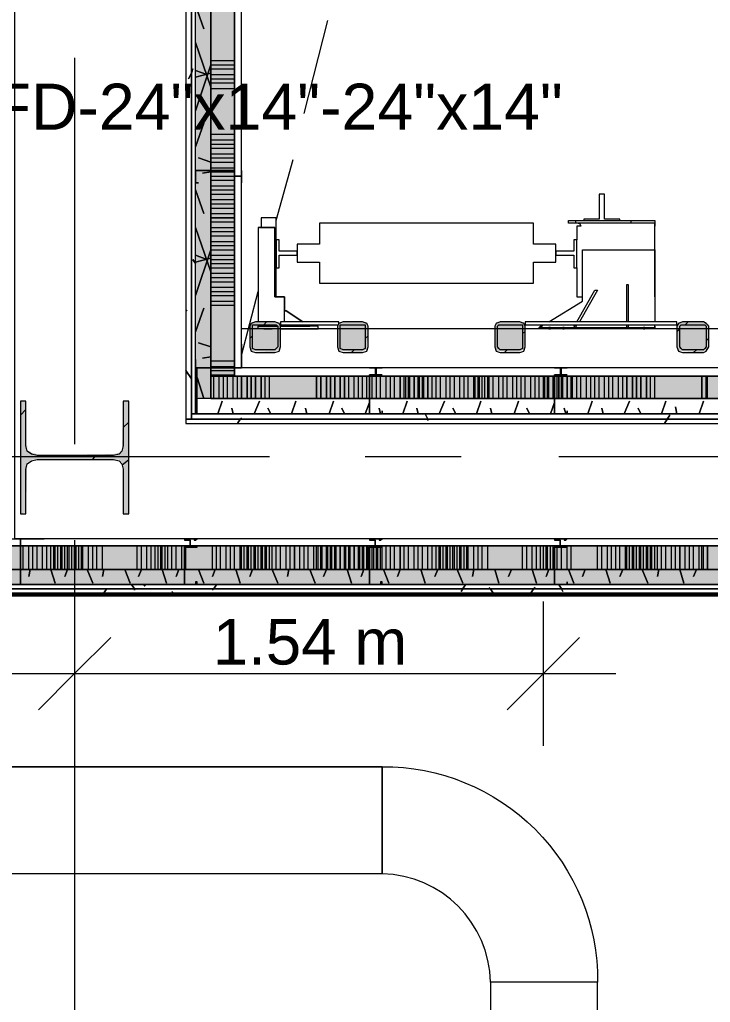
# Model space of a CAD drawing. Header units: metres. Extents: x -2 to 237, y -8 to 52.
# Drawn here: x 35.024 to 37.3, y 22.645 to 25.885 of the extents above; entities that cross this region are included whole.
import ezdxf

# ---------------------------------------------------------------- set-up
doc = ezdxf.new("R2010")
doc.units = ezdxf.units.M
doc.layers.add('HVAC - Ductos', color=5, linetype='Continuous', lineweight=0)
doc.layers.add('PDF3_Text', color=7, linetype='Continuous', lineweight=0)
doc.layers.add('PDF3_Geometry', color=7, linetype='Continuous', lineweight=0, true_color=0xaaaaaa)
doc.layers.add('PDF3_Solid Fills', color=7, linetype='Continuous', lineweight=0, true_color=0xffffff)
doc.styles.add('PDF Helvetica', font='')
doc.styles.get('PDF Helvetica').set_extended_font_data('Helvetica')

msp = doc.modelspace()

# ---------------------------------------------------------------- hatches: boundary and pattern name
at = {"layer": 'PDF3_Solid Fills', "lineweight": 0, "transparency": 33554559}
for points in [[(35.6085, 24.6411), (35.6543, 24.6365), (35.6543, 33.4504), (35.6085, 33.4504), (35.6039, 33.3495), (35.6039, 24.6411)], [(35.6085, 24.6411), (35.6543, 24.6365), (35.6543, 33.4504), (35.6085, 33.4504), (35.6039, 33.3495), (35.6039, 24.6411)], [(35.8835, 24.884), (35.8789, 24.8886), (35.7872, 24.8886), (35.7826, 24.8794), (35.7826, 24.8061), (35.7872, 24.8061), (35.7872, 24.7924), (35.8009, 24.7924), (35.8651, 24.7878), (35.8651, 24.7924), (35.8789, 24.797)], [(36.0713, 24.8061), (36.0759, 24.8061), (36.0759, 24.7924), (36.0897, 24.7924), (36.1539, 24.7878), (36.1539, 24.7924), (36.1676, 24.797), (36.1722, 24.8829), (36.1722, 24.8841), (36.1676, 24.8886), (36.0759, 24.8886), (36.0713, 24.8794)], [(36.6901, 24.884), (36.6855, 24.8886), (36.5939, 24.8886), (36.5893, 24.8794), (36.5893, 24.8061), (36.5939, 24.8061), (36.5939, 24.7924), (36.6076, 24.7924), (36.6718, 24.7878), (36.6718, 24.7924), (36.6855, 24.797)], [(37.1897, 24.8061), (37.1943, 24.8061), (37.1943, 24.7924), (37.2081, 24.7924), (37.2768, 24.7878), (37.2768, 24.7924), (37.2859, 24.797), (37.2905, 24.8015), (37.2951, 24.8791), (37.2951, 24.8794), (37.2859, 24.8886), (37.1943, 24.8886), (37.1897, 24.8794)], [(35.3655, 24.6274), (35.3609, 24.4669), (35.3518, 24.4578), (35.3335, 24.4532), (35.0813, 24.4486), (35.0813, 24.4532), (35.063, 24.4578), (35.0585, 24.4624), (35.0493, 24.4624), (35.0493, 24.4807), (35.0447, 24.4807), (35.0447, 24.6274), (35.0264, 24.6274), (35.0264, 24.2561), (35.0447, 24.2607), (35.0493, 24.4256), (35.0585, 24.4302), (35.063, 24.4348), (35.3518, 24.4348), (35.3655, 24.4211), (35.3655, 24.2561), (35.3839, 24.2561), (35.3839, 24.6274)]]:
    msp.add_hatch(color=256, dxfattribs=at).paths.add_polyline_path(points)
h = msp.add_hatch(color=256, dxfattribs=at)
h.paths.add_polyline_path([(35.6543, 33.3495), (35.7322, 33.3495), (35.7322, 33.3725), (35.6543, 33.3725)])
h.paths.add_polyline_path([(35.7322, 33.3449), (35.6543, 33.3449), (35.6543, 24.7098), (35.7322, 24.7098)])
h = msp.add_hatch(color=256, dxfattribs=at)
h.paths.add_polyline_path([(38.0239, 24.6365), (38.0239, 24.7098), (35.6543, 24.7098), (35.6543, 24.6365)])
h.paths.add_polyline_path([(38.0285, 24.6365), (38.0514, 24.6365), (38.0514, 24.7098), (38.0285, 24.7098)])
h = msp.add_hatch(color=256, dxfattribs=at)
h.paths.add_polyline_path([(38.0239, 24.0728), (38.0239, 24.1506), (33.6514, 24.1506), (33.6514, 24.0728)])
h.paths.add_polyline_path([(38.1293, 24.0728), (38.1293, 24.1506), (38.0285, 24.1506), (38.0285, 24.0728)])
h = msp.add_hatch(color=256, dxfattribs=at)
h.paths.add_polyline_path([(38.0239, 24.0728), (38.0239, 24.1506), (33.6514, 24.1506), (33.6514, 24.0728)])
h.paths.add_polyline_path([(38.1293, 24.0728), (38.1293, 24.1506), (38.0285, 24.1506), (38.0285, 24.0728)])
h = msp.add_hatch(color=256, dxfattribs=at)
h.paths.add_polyline_path([(34.4121, 24.0224), (34.4121, 24.0728), (33.6514, 24.0728), (33.6514, 24.0224)])
h.paths.add_polyline_path([(38.1751, 24.0269), (38.1797, 24.0728), (38.0285, 24.0728), (38.0285, 24.0224)])
h.paths.add_polyline_path([(38.0239, 24.0269), (38.0239, 24.0728), (34.4167, 24.0728), (34.4167, 24.0224), (37.5977, 24.0269)])
h = msp.add_hatch(color=256, dxfattribs=at)
h.paths.add_polyline_path([(34.4121, 24.0224), (34.4121, 24.0728), (33.6514, 24.0728), (33.6514, 24.0224)])
h.paths.add_polyline_path([(38.1797, 24.0224), (38.1797, 24.0728), (38.0285, 24.0728), (38.0285, 24.0224)])
h.paths.add_polyline_path([(38.0239, 24.0224), (38.0239, 24.0728), (34.4167, 24.0728), (34.4167, 24.0224)])

# ---------------------------------------------------------------- linework, layer by layer
at = {"layer": 'HVAC - Ductos', "lineweight": 0}
for points in [[(35.2051, 23.9674), (35.2051, 23.729), (35.2051, 23.4906)], [(36.7497, 23.4906), (36.7497, 23.729), (36.7497, 23.9674)], [(35.3243, 23.8482), (35.2051, 23.729), (35.0859, 23.6098)], [(36.8689, 23.8482), (36.7497, 23.729), (36.6305, 23.6098)], [(34.9667, 23.729), (36.9881, 23.729)]]:
    msp.add_lwpolyline(points, dxfattribs=at)
msp.add_lwpolyline([(36.2181, 23.4219, -0.419303), (36.9285, 22.7115), (36.5755, 22.7115), (36.5755, 17.3397), (36.9285, 17.3397), (36.9285, 22.7115), (36.5755, 22.7115, 0.402021), (36.2181, 23.069), (36.2181, 23.4219), (33.1793, 23.4219), (33.1793, 23.069, -0.419299), (32.4688, 23.7794)], format="xyb", dxfattribs=at)
msp.add_lwpolyline([(33.1793, 23.069), (33.1793, 23.4219), (36.2181, 23.4219), (36.2181, 23.069)], close=True, dxfattribs=at)
at = {"layer": 'PDF3_Geometry', "lineweight": 0}
for points in [[(33.6514, 24.0086), (38.1935, 24.0086), (38.1935, 24.0224), (38.1935, 24.1736), (38.1935, 34.1699), (38.1797, 34.1699), (38.0239, 34.1699), (35.008, 34.1699), (31.4009, 34.1699), (31.4009, 34.1516), (31.4009, 33.9362), (31.4009, 25.5348), (31.4009, 25.5211), (31.4009, 25.5074)], [(38.0285, 34.1516), (38.1293, 34.1516), (38.1797, 34.1516), (38.1797, 24.1736), (38.1797, 24.0728), (38.1797, 24.0224), (38.0285, 24.0224), (38.1935, 24.0224), (38.1935, 24.0086), (33.6514, 24.0086), (33.6514, 24.0224), (34.4121, 24.0224), (33.6514, 24.0224)], [(35.0264, 24.1736), (35.008, 24.1736), (35.008, 25.489), (35.008, 25.5348), (35.008, 25.7366), (35.008, 33.9362), (35.008, 34.0004), (35.008, 34.1379), (35.008, 34.1516), (35.008, 34.005), (35.0264, 34.005)], [(35.1043, 34.005), (38.0239, 34.005), (38.0239, 33.5329), (35.5718, 33.5329), (35.5718, 33.5145), (35.5718, 33.3495), (35.5718, 24.7374), (35.5718, 24.5678), (35.5718, 24.554), (38.0239, 24.554), (38.0239, 24.1736)], [(34.8109, 33.9362), (34.8109, 25.7366), (32.9134, 25.7366), (32.9134, 25.489), (33.6514, 25.489), (33.6514, 24.1736), (33.6514, 23.9902), (37.6664, 23.9902)], [(38.0514, 24.5861), (38.0239, 24.5861), (38.0239, 24.5678), (38.0239, 24.554), (38.0239, 24.5678), (35.5901, 24.5678), (35.5901, 24.5861), (35.5901, 24.7374), (35.5901, 33.3495), (35.5901, 33.5007), (35.5901, 33.5145), (38.0239, 33.5145), (38.0239, 33.5329)], [(38.0239, 24.5678), (38.0239, 24.5861), (35.6039, 24.5861), (35.6039, 24.6365), (35.6039, 24.7374), (35.6039, 33.3495), (35.6039, 33.4504), (35.6039, 33.5007), (38.0239, 33.5007), (38.0239, 33.5145)], [(38.0239, 24.5861), (38.0514, 24.5861), (38.0514, 24.6365), (38.0239, 24.6365), (37.396, 24.6365), (36.7863, 24.6365), (36.1768, 24.6365), (35.6543, 24.6365), (35.6543, 24.7098), (35.6543, 24.7374), (35.6543, 25.3882), (35.6543, 25.9978), (35.6543, 26.6074), (35.6543, 27.217), (35.6543, 27.8266), (35.6543, 27.217), (35.6543, 26.6074), (35.6543, 25.9978), (35.6543, 25.3882), (35.6543, 24.7374), (35.6543, 24.6365), (35.6085, 24.6365), (35.6039, 24.6365), (35.6039, 33.4504)], [(38.0239, 33.3495), (38.0239, 24.7374), (35.7551, 24.7374)], [(35.7551, 24.8152), (35.7551, 33.267)], [(35.7551, 24.8152), (35.7551, 33.267)], [(35.6543, 27.8266), (35.6543, 27.217), (35.6543, 26.6074), (35.6543, 25.9978), (35.6543, 25.3882), (35.6543, 24.7374), (35.6543, 24.7098), (35.7322, 24.7098), (35.7322, 24.7374), (35.7322, 25.3652)], [(35.7322, 25.3698), (35.7322, 25.9748)], [(35.9613, 25.5761), (36.0393, 25.8832)], [(35.2051, 25.7594), (35.2051, 24.4853)], [(38.0239, 24.1506), (35.0264, 24.1506), (33.6514, 24.1506), (33.6834, 24.1506), (33.7338, 24.1506), (33.7338, 24.1736), (33.7338, 24.2836), (33.7338, 24.8932), (33.7338, 25.489), (33.7338, 25.5348), (33.8118, 25.5348), (34.8567, 25.5348), (34.8567, 25.5211), (34.8567, 25.5074), (34.8567, 25.489), (34.8567, 24.1736), (34.843, 24.1736), (34.843, 25.489)], [(34.9851, 25.5074), (34.9851, 25.489), (34.9851, 24.1736), (34.9851, 24.1506), (35.0264, 24.1506), (38.0239, 24.1506), (35.0264, 24.1506), (34.9851, 24.1506), (34.9851, 24.1736), (35.0264, 24.1736)], [(35.8697, 25.2232), (35.9247, 25.4248)], [(38.0239, 24.7098), (37.396, 24.7098), (36.7863, 24.7098), (36.1768, 24.7098), (35.7322, 24.7098), (35.7322, 24.7374), (35.7322, 25.3652), (35.7322, 24.7374), (35.7551, 24.7374)], [(35.8697, 24.9711), (35.8697, 25.2324), (35.8651, 25.2324), (35.8605, 25.2324), (35.8559, 25.2324), (35.8193, 25.2324), (35.8193, 25.2003)], [(37.0431, 25.2232), (37.1072, 25.2232), (37.1164, 25.2232), (37.1164, 25.214), (37.0385, 25.214), (36.8551, 25.214), (36.8322, 25.214), (36.8322, 25.2232), (36.8551, 25.2232), (37.0385, 25.2232), (37.1164, 25.2232), (37.1164, 25.2186), (37.1164, 25.2049)], [(36.8551, 25.2232), (36.8551, 25.214)], [(37.1164, 24.9711), (37.1164, 25.2049), (37.1164, 25.214), (37.1072, 25.214), (37.0431, 25.214), (36.9835, 25.214), (36.9239, 25.214), (36.8643, 25.214), (36.8689, 25.214), (36.8735, 25.2049), (36.8689, 25.2049), (36.8643, 25.2049), (36.8597, 25.2049), (36.8597, 25.159)], [(37.0385, 25.214), (37.0385, 25.2232)], [(35.8147, 25.2003), (35.8193, 25.2003), (35.8239, 25.2003), (35.8651, 25.2003), (35.8239, 25.2003), (35.8193, 25.2003), (35.8147, 25.2003), (35.8101, 25.2003), (35.8101, 24.8886)], [(35.8972, 24.8886), (35.8972, 24.9711), (35.8651, 24.9711), (35.8651, 25.2003), (35.8651, 24.9711), (35.8972, 24.9711), (35.8972, 24.9253)], [(36.7681, 24.8886), (36.8781, 24.9574), (36.8781, 25.127), (37.1164, 25.127), (37.1164, 24.8886)], [(36.8597, 25.0674), (36.8597, 24.9711), (36.8643, 24.9711), (36.8689, 24.9711), (36.8735, 24.9711), (36.8781, 24.9711)], [(35.7551, 24.7786), (35.8101, 24.9894)], [(36.8597, 24.8886), (36.9193, 24.994), (36.9285, 24.994), (36.8689, 24.8886)], [(37.0247, 24.8886), (37.0247, 25.0124), (37.0293, 25.0124), (37.0293, 24.8886)], [(35.8285, 24.8794), (35.8376, 24.8886)], [(36.0759, 24.884), (36.0759, 24.8886), (35.8835, 24.8886), (35.8835, 24.8794), (36.0713, 24.8794)], [(37.2172, 24.8794), (37.2264, 24.8886)], [(35.8101, 24.8794), (35.8101, 24.8748), (35.8743, 24.8748), (35.8514, 24.8748), (35.8285, 24.8748), (35.8239, 24.8748), (35.8193, 24.8748), (35.8147, 24.8748)], [(35.8743, 24.8657), (35.8101, 24.8657), (35.8101, 24.8748)], [(35.8285, 24.8657), (35.8514, 24.8657)], [(35.8514, 24.8748), (35.8559, 24.8748), (35.8514, 24.8748)], [(35.8514, 24.8657), (35.8559, 24.8657), (35.8514, 24.8657)], [(35.8835, 24.8657), (36.0072, 24.8657), (36.0072, 24.8748), (35.8835, 24.8748), (35.8972, 24.8748), (35.9797, 24.8748)], [(35.8972, 24.8657), (35.8926, 24.8657), (35.8972, 24.8657)], [(35.8972, 24.8794), (35.8972, 24.8748)], [(35.9476, 24.8657), (35.9431, 24.8657), (35.9476, 24.8657)], [(36.6809, 24.852), (36.6901, 24.8565)], [(37.1164, 24.8748), (37.1164, 24.8702), (37.1164, 24.8657), (36.7359, 24.8657), (36.7359, 24.8702), (37.1164, 24.8702), (37.1164, 24.8748), (37.1164, 24.8794)], [(36.7451, 24.8794), (36.7451, 24.8748), (36.7405, 24.8748), (36.7405, 24.8702), (36.7359, 24.8702), (36.7405, 24.8748), (36.7451, 24.8748)], [(36.7726, 24.8702), (36.7681, 24.8702), (36.7726, 24.8702), (36.8139, 24.8702)], [(36.7726, 24.8657), (36.7681, 24.8657), (36.7726, 24.8657)], [(36.8139, 24.8657), (36.8185, 24.8657), (36.8139, 24.8657), (36.7726, 24.8657)], [(36.8139, 24.8702), (36.8185, 24.8702), (36.8139, 24.8702)], [(36.8597, 24.8794), (36.8551, 24.8702), (36.8505, 24.8748), (36.8551, 24.8794)], [(37.0293, 24.8794), (37.0293, 24.8702), (37.0247, 24.8702), (37.0247, 24.8794)], [(37.0843, 24.8702), (37.0797, 24.8702), (37.0843, 24.8702)], [(37.0843, 24.8657), (37.0797, 24.8657), (37.0843, 24.8657)], [(37.1897, 24.8565), (37.1989, 24.8657)], [(35.7826, 24.8336), (35.7917, 24.8428)], [(36.163, 24.8336), (36.1722, 24.8428)], [(37.2859, 24.829), (37.2951, 24.8336)], [(36.1172, 24.7878), (36.1264, 24.797)], [(36.6213, 24.7878), (36.6305, 24.797)], [(37.2447, 24.7878), (37.2539, 24.797)], [(36.1859, 24.7374), (36.1905, 24.7374)], [(35.6039, 24.6594), (35.6085, 24.6594)], [(35.0264, 24.5815), (35.0447, 24.5998)], [(35.3655, 24.5402), (35.3839, 24.5586)], [(35.8468, 24.444), (34.5772, 24.444)], [(35.2647, 24.4348), (35.2739, 24.4486)], [(35.3609, 24.4165), (35.3839, 24.4348)], [(36.4793, 24.444), (36.163, 24.444)], [(38.0697, 24.444), (36.8001, 24.444)], [(37.6664, 23.9902), (33.6514, 23.9902), (33.6514, 23.9948), (38.2073, 23.9948), (38.2118, 23.9948), (38.2118, 24.0086), (38.2118, 24.1736)], [(37.9505, 24.1736), (35.1043, 24.1736)], [(37.9505, 24.1736), (35.1043, 24.1736)], [(34.4121, 24.0224), (33.6514, 24.0224), (33.6514, 24.0728), (35.0264, 24.0728), (38.0239, 24.0728), (35.0264, 24.0728), (33.6514, 24.0728), (33.6514, 24.1506)], [(35.2051, 24.169), (35.2051, 23.8528)], [(35.5993, 24.1461), (35.5993, 24.1506)], [(38.0239, 24.0728), (35.0264, 24.0728), (33.6514, 24.0728)], [(34.4167, 24.0224), (35.0264, 24.0224), (35.5672, 24.0224), (36.1768, 24.0224), (36.7863, 24.0224), (37.396, 24.0224), (38.0239, 24.0224)], [(38.0973, 23.9902), (38.2118, 23.9902), (38.2118, 23.9948), (33.6514, 23.9948)], [(35.2051, 23.5365), (35.2051, 22.2669)]]:
    msp.add_lwpolyline(points, dxfattribs=at)
for points in [[(35.5901, 24.5678), (35.5901, 33.5145), (35.5718, 33.5145), (35.5718, 24.5678)], [(35.5901, 33.5007), (35.5901, 24.5861), (35.6039, 24.5861), (35.6039, 33.5007)], [(37.946, 27.5653), (37.946, 24.8657), (35.7551, 24.8657), (35.7551, 27.5653), (37.946, 27.5653), (37.946, 24.8657), (35.7551, 24.8657), (35.7551, 27.5653)], [(35.7322, 25.3698), (35.7322, 25.9748)], [(35.7322, 25.347), (35.7322, 25.3698), (35.7551, 25.3698), (35.7551, 25.3882), (35.7551, 25.3515), (35.7551, 25.347), (35.7551, 25.3515), (35.7551, 25.3561), (35.7551, 25.3515), (35.7551, 25.347), (35.7551, 25.3515), (35.7551, 25.3882), (35.7551, 25.3698), (35.7322, 25.3698), (35.7322, 25.3882), (35.6039, 25.3882), (35.6039, 25.3515), (35.6039, 25.347), (35.613, 25.347), (35.6039, 25.347), (35.6039, 25.3515), (35.6039, 25.3882), (35.7322, 25.3882)], [(36.9514, 25.3103), (36.9331, 25.3103), (36.9331, 25.2278), (36.8826, 25.2278), (36.8826, 25.2232), (37.0018, 25.2232), (37.0018, 25.2278), (36.9514, 25.2278)], [(36.7176, 25.1452), (36.7176, 25.214), (36.0118, 25.214), (36.0118, 25.1452), (35.9385, 25.1452), (35.9385, 25.0857), (36.0118, 25.0857), (36.0118, 25.017), (36.7176, 25.017), (36.7176, 25.0857), (36.7909, 25.0857), (36.7909, 25.1452)], [(35.9385, 25.1224), (35.8789, 25.1224), (35.8789, 25.159), (35.8697, 25.159), (35.8697, 25.0674), (35.8789, 25.0674), (35.8789, 25.1086), (35.9385, 25.1086)], [(36.7909, 25.1086), (36.8505, 25.1086), (36.8505, 25.0674), (36.8597, 25.0674), (36.8597, 25.159), (36.8505, 25.159), (36.8505, 25.1224), (36.7909, 25.1224)], [(35.9018, 24.9253), (35.8972, 24.9253), (35.9018, 24.9253), (35.9567, 24.8886)], [(35.7826, 24.8061), (35.7872, 24.7924), (35.8009, 24.7878), (35.8651, 24.7878), (35.8789, 24.7924), (35.8835, 24.8061), (35.8835, 24.8748), (35.8789, 24.884), (35.8651, 24.8886), (35.8009, 24.8886), (35.7872, 24.884), (35.7826, 24.8748)], [(36.0713, 24.8061), (36.0759, 24.7924), (36.0897, 24.7878), (36.1539, 24.7878), (36.1676, 24.7924), (36.1722, 24.8061), (36.1722, 24.8748), (36.1676, 24.884), (36.1539, 24.8886), (36.0897, 24.8886), (36.0759, 24.884), (36.0713, 24.8748)], [(36.5893, 24.8061), (36.5939, 24.7924), (36.6076, 24.7878), (36.6718, 24.7878), (36.6855, 24.7924), (36.6901, 24.8061), (36.6901, 24.8748), (36.6855, 24.884), (36.6718, 24.8886), (36.6076, 24.8886), (36.5939, 24.884), (36.5893, 24.8748)], [(36.6901, 24.8794), (37.1897, 24.8794), (37.1897, 24.8886), (36.6901, 24.8886)], [(37.1897, 24.8061), (37.1943, 24.7924), (37.2081, 24.7878), (37.2768, 24.7878), (37.2859, 24.7924), (37.2951, 24.8061), (37.2951, 24.8748), (37.2859, 24.884), (37.2768, 24.8886), (37.2081, 24.8886), (37.1943, 24.884), (37.1897, 24.8748)], [(35.8651, 24.797), (35.8009, 24.797), (35.7917, 24.8015), (35.7917, 24.8061), (35.7917, 24.8748), (35.7917, 24.8794), (35.8009, 24.8794), (35.8651, 24.8794), (35.8697, 24.8794), (35.8743, 24.8748), (35.8743, 24.8061), (35.8697, 24.8015)], [(36.1539, 24.797), (36.0897, 24.797), (36.0805, 24.8015), (36.0805, 24.8061), (36.0805, 24.8748), (36.0805, 24.8794), (36.0897, 24.8794), (36.1539, 24.8794), (36.163, 24.8794), (36.163, 24.8748), (36.163, 24.8061), (36.163, 24.8015)], [(36.6718, 24.797), (36.6076, 24.797), (36.6031, 24.8015), (36.5985, 24.8061), (36.5985, 24.8748), (36.6031, 24.8794), (36.6076, 24.8794), (36.6718, 24.8794), (36.6809, 24.8794), (36.6809, 24.8748), (36.6809, 24.8061), (36.6809, 24.8015)], [(37.2768, 24.797), (37.2081, 24.797), (37.2035, 24.8015), (37.1989, 24.8061), (37.1989, 24.8748), (37.2035, 24.8794), (37.2081, 24.8794), (37.2768, 24.8794), (37.2814, 24.8794), (37.2859, 24.8748), (37.2859, 24.8061), (37.2814, 24.8015)], [(35.7551, 24.7374), (35.7551, 24.8152), (35.7551, 24.7374), (35.6039, 24.7374)], [(35.6039, 24.7648), (35.6039, 24.7374)], [(35.6039, 24.5861), (35.6313, 24.5861), (35.6085, 24.5861), (35.6085, 24.7374), (35.6817, 24.7374), (35.6039, 24.7374)], [(38.0239, 24.7374), (35.7322, 24.7374), (35.7322, 24.7098), (36.1768, 24.7098), (36.7863, 24.7098), (37.396, 24.7098), (38.0239, 24.7098)], [(36.2181, 24.7144), (36.1997, 24.7144), (36.1997, 24.7374), (36.1951, 24.7374), (36.1768, 24.7374), (36.2181, 24.7374), (36.2135, 24.7374), (36.2181, 24.7374), (36.1768, 24.7374), (36.1951, 24.7374), (36.1951, 24.7144), (36.1768, 24.7144), (36.1768, 24.5861), (36.2181, 24.5861), (36.2181, 24.5952), (36.2181, 24.5906), (36.2181, 24.5861), (36.1768, 24.5861), (36.1768, 24.7144)], [(36.8276, 24.7144), (36.8093, 24.7144), (36.8093, 24.7374), (36.8047, 24.7374), (36.7909, 24.7374), (36.7863, 24.7374), (36.7909, 24.7374), (36.8276, 24.7374), (36.8231, 24.7374), (36.8276, 24.7374), (36.7863, 24.7374), (36.8047, 24.7374), (36.8047, 24.7144), (36.7863, 24.7144), (36.7863, 24.5861), (36.8276, 24.5861), (36.8276, 24.5952), (36.8276, 24.5906), (36.8276, 24.5861), (36.7863, 24.5861), (36.7863, 24.7144)], [(38.0239, 24.7098), (37.396, 24.7098), (36.7863, 24.7098), (36.1768, 24.7098), (35.6543, 24.7098), (35.6543, 24.6365), (36.1768, 24.6365), (36.7863, 24.6365), (37.396, 24.6365), (38.0239, 24.6365)], [(35.3839, 24.2561), (35.3839, 24.6274), (35.3655, 24.6274), (35.3655, 24.4807), (35.3609, 24.4624), (35.3518, 24.4532), (35.3335, 24.4486), (35.0813, 24.4486), (35.063, 24.4532), (35.0493, 24.4624), (35.0447, 24.4807), (35.0447, 24.6274), (35.0264, 24.6274), (35.0264, 24.2561), (35.0447, 24.2561), (35.0447, 24.4028), (35.0493, 24.4211), (35.063, 24.4302), (35.0813, 24.4348), (35.3335, 24.4348), (35.3518, 24.4302), (35.3609, 24.4211), (35.3655, 24.4028), (35.3655, 24.2561)], [(38.0239, 24.6365), (37.396, 24.6365), (36.7863, 24.6365), (36.1768, 24.6365), (35.6085, 24.6365), (35.6039, 24.6365), (35.6039, 24.5861), (38.0239, 24.5861)], [(35.5718, 24.5678), (35.5718, 24.554), (38.0239, 24.554), (38.0239, 24.5678)], [(35.5901, 24.5678), (38.0239, 24.5678), (38.0239, 24.5861), (35.5901, 24.5861)], [(35.0264, 24.0224), (35.0539, 24.0224), (35.0264, 24.0224), (35.0264, 24.1736), (35.1043, 24.1736), (35.0264, 24.1736)], [(35.6085, 24.1506), (35.5855, 24.1506), (35.5855, 24.169), (35.5855, 24.1736), (35.5672, 24.1736), (35.6039, 24.1736), (35.5993, 24.1736), (35.5993, 24.169), (35.6039, 24.169), (35.6085, 24.1736), (35.6039, 24.1736), (35.5672, 24.1736), (35.5672, 24.169), (35.5855, 24.169), (35.5855, 24.1506), (35.5672, 24.1506), (35.5672, 24.1461), (35.5672, 24.0224), (35.6039, 24.0224), (35.6085, 24.0224), (35.6085, 24.0315), (35.6039, 24.0315), (35.6039, 24.0224), (35.5672, 24.0224), (35.5672, 24.1461), (35.6085, 24.1461)], [(36.2181, 24.1506), (36.1951, 24.1506), (36.1951, 24.169), (36.1951, 24.1736), (36.1768, 24.1736), (36.2135, 24.1736), (36.2181, 24.1736), (36.2135, 24.1736), (36.2089, 24.1736), (36.2089, 24.169), (36.2135, 24.169), (36.2181, 24.1736), (36.2135, 24.1736), (36.1768, 24.1736), (36.1768, 24.169), (36.1951, 24.169), (36.1951, 24.1506), (36.1768, 24.1506), (36.1768, 24.1461), (36.1768, 24.0224), (36.2135, 24.0224), (36.2181, 24.0224), (36.2181, 24.0315), (36.2135, 24.0315), (36.2135, 24.0224), (36.1768, 24.0224), (36.1768, 24.1461), (36.2181, 24.1461)], [(36.8276, 24.1506), (36.8047, 24.1506), (36.8047, 24.169), (36.8047, 24.1736), (36.7863, 24.1736), (36.8231, 24.1736), (36.8276, 24.1736), (36.8231, 24.1736), (36.8185, 24.1736), (36.8185, 24.169), (36.8231, 24.169), (36.8276, 24.1736), (36.8231, 24.1736), (36.7863, 24.1736), (36.7863, 24.169), (36.8047, 24.169), (36.8047, 24.1506), (36.7863, 24.1506), (36.7863, 24.1461), (36.7863, 24.0224), (36.8231, 24.0224), (36.8276, 24.0224), (36.8276, 24.0315), (36.8276, 24.0224), (36.8231, 24.0224), (36.7863, 24.0224), (36.7863, 24.1461), (36.8276, 24.1461)], [(34.4167, 24.0224), (35.0264, 24.0224), (35.5672, 24.0224), (36.1768, 24.0224), (36.7863, 24.0224), (37.396, 24.0224), (38.0239, 24.0224), (37.396, 24.0224), (36.7863, 24.0224), (36.1768, 24.0224), (35.5672, 24.0224), (35.0264, 24.0224)], [(33.6514, 24.0086), (33.6514, 23.9948), (38.2073, 23.9948), (38.2073, 24.0086)], [(37.6481, 23.9857), (33.6514, 23.9857), (33.6514, 23.9902), (37.6481, 23.9902), (33.6514, 23.9902), (33.6514, 23.9857)]]:
    msp.add_lwpolyline(points, close=True, dxfattribs=at)
at = {"layer": 'PDF3_Geometry', "color": 254, "lineweight": 0, "true_color": 0xdddddd}
for points in [[(35.6039, 25.9336), (35.6313, 25.8557)], [(35.6039, 25.8098), (35.6543, 25.6632)], [(35.6543, 25.7366), (35.6039, 25.5853)], [(35.6039, 25.7182), (35.6405, 25.7044)], [(35.6543, 25.709), (35.6039, 25.6953)], [(35.6313, 25.544), (35.6039, 25.4661)], [(35.613, 25.4294), (35.6543, 25.4157)], [(35.6543, 25.3836), (35.6268, 25.379)], [(35.6039, 25.324), (35.6313, 25.2461)], [(35.6039, 25.2003), (35.6543, 25.0536)], [(35.6543, 25.127), (35.6039, 24.9757)], [(35.6039, 25.1086), (35.6405, 25.0948)], [(35.6543, 25.0994), (35.6039, 25.0857)], [(35.6313, 24.9344), (35.6039, 24.8565)], [(35.613, 24.8198), (35.6543, 24.8061)], [(35.6543, 24.774), (35.6268, 24.7694)], [(35.6039, 24.7144), (35.6039, 24.7098)], [(35.6085, 24.7052), (35.6313, 24.6365)], [(35.6909, 24.6274), (35.6772, 24.5861)], [(35.8147, 24.6274), (35.7963, 24.5861)], [(35.9339, 24.6274), (35.9201, 24.5861)], [(36.0576, 24.6274), (36.0439, 24.5861)], [(36.1768, 24.6274), (36.1768, 24.6228), (36.163, 24.5861), (36.1768, 24.6228)], [(36.3005, 24.6274), (36.2868, 24.5861)], [(36.4243, 24.6274), (36.4059, 24.5861)], [(36.5435, 24.6274), (36.5297, 24.5861)], [(36.6672, 24.6274), (36.6535, 24.5861)], [(36.9101, 24.6274), (36.8963, 24.5861)], [(37.0339, 24.6274), (37.0155, 24.5861)], [(37.1531, 24.6274), (37.1393, 24.5861)], [(37.2768, 24.6274), (37.2631, 24.5861)], [(35.723, 24.6044), (35.7276, 24.5861)], [(35.8422, 24.6044), (35.8514, 24.5861)], [(35.9659, 24.6044), (35.9705, 24.5861)], [(36.0851, 24.6044), (36.0943, 24.5861)], [(36.2089, 24.6044), (36.2135, 24.5861), (36.2181, 24.5861), (36.2135, 24.5861)], [(36.3326, 24.6044), (36.3372, 24.5861)], [(36.4518, 24.6044), (36.4609, 24.5861)], [(36.5755, 24.6044), (36.5801, 24.5861)], [(36.6947, 24.6044), (36.7039, 24.5861)], [(36.7863, 24.6228), (36.7726, 24.5861)], [(36.8185, 24.6044), (36.8231, 24.5861), (36.8276, 24.5861), (36.8231, 24.5861)], [(36.9422, 24.6044), (36.9468, 24.5861)], [(37.0614, 24.6044), (37.0705, 24.5861)], [(37.1851, 24.609), (37.1897, 24.5861)], [(35.6039, 24.5906), (35.6085, 24.5861)], [(35.0585, 24.0728), (35.0539, 24.0498)], [(35.1272, 24.0728), (35.1409, 24.0269)], [(35.1822, 24.0728), (35.173, 24.0498)], [(35.2463, 24.0728), (35.2647, 24.0269)], [(35.3014, 24.0728), (35.2968, 24.0498)], [(35.3701, 24.0728), (35.3885, 24.0269)], [(35.4251, 24.0728), (35.4159, 24.0498)], [(35.4939, 24.0728), (35.5076, 24.0269)], [(35.5489, 24.0728), (35.5397, 24.0498)], [(35.613, 24.0728), (35.6313, 24.0269)], [(35.668, 24.0728), (35.6589, 24.0498)], [(35.7368, 24.0728), (35.7505, 24.0269)], [(35.7917, 24.0728), (35.7826, 24.0498)], [(35.8559, 24.0728), (35.8743, 24.0269)], [(35.9109, 24.0728), (35.9063, 24.0498)], [(35.9797, 24.0728), (35.9981, 24.0269)], [(36.0347, 24.0728), (36.0255, 24.0498)], [(36.1035, 24.0728), (36.1172, 24.0269)], [(36.1585, 24.0728), (36.1493, 24.0498)], [(36.2226, 24.0728), (36.2409, 24.0269)], [(36.2776, 24.0728), (36.2685, 24.0498)], [(36.3463, 24.0728), (36.3601, 24.0269)], [(36.4014, 24.0728), (36.3922, 24.0498)], [(36.4655, 24.0728), (36.4839, 24.0269)], [(36.5205, 24.0728), (36.5159, 24.0498)], [(36.5893, 24.0728), (36.6031, 24.0269)], [(36.6443, 24.0728), (36.6351, 24.0498)], [(36.7131, 24.0728), (36.7268, 24.0269)], [(36.7681, 24.0728), (36.7589, 24.0498)], [(36.8322, 24.0728), (36.8505, 24.0269)], [(36.8872, 24.0728), (36.8781, 24.0498)], [(36.9559, 24.0728), (36.9697, 24.0269)], [(37.0109, 24.0728), (37.0018, 24.0498)], [(37.0751, 24.0728), (37.0935, 24.0269)], [(37.1301, 24.0728), (37.1255, 24.0498)], [(37.1989, 24.0728), (37.2127, 24.0269)], [(37.2539, 24.0728), (37.2447, 24.0498)]]:
    msp.add_lwpolyline(points, close=True, dxfattribs=at)
at = {"layer": 'PDF3_Geometry', "color": 254, "lineweight": 0, "true_color": 0xeaeaea}
for points in [[(35.6543, 25.7503), (35.7322, 25.7503)], [(35.6543, 25.7366), (35.7322, 25.7366)], [(35.6543, 25.7228), (35.7322, 25.7228)], [(35.6543, 25.7044), (35.7322, 25.7044)], [(35.6543, 25.6907), (35.7322, 25.6907)], [(35.6543, 25.677), (35.7322, 25.677)], [(35.6543, 25.6586), (35.7322, 25.6586)], [(35.6543, 25.5074), (35.7322, 25.5074)], [(35.6543, 25.489), (35.7322, 25.489)], [(35.6543, 25.4753), (35.7322, 25.4753)], [(35.6543, 25.4616), (35.7322, 25.4616)], [(35.6543, 25.4432), (35.7322, 25.4432)], [(35.6543, 25.4294), (35.7322, 25.4294)], [(35.6543, 25.4157), (35.7322, 25.4157)], [(35.6543, 25.3974), (35.7322, 25.3974)], [(35.6543, 25.3836), (35.7322, 25.3836)], [(35.6543, 25.3698), (35.7322, 25.3698)], [(35.6543, 25.3561), (35.7322, 25.3561)], [(35.6543, 25.3378), (35.7322, 25.3378)], [(35.6543, 25.324), (35.7322, 25.324)], [(35.6543, 25.3103), (35.7322, 25.3103)], [(35.6543, 25.292), (35.7322, 25.292)], [(35.6543, 25.2782), (35.7322, 25.2782)], [(35.6543, 25.2644), (35.7322, 25.2644)], [(35.6543, 25.2461), (35.7322, 25.2461)], [(35.6543, 25.2186), (35.7322, 25.2186)], [(35.6543, 25.2003), (35.7322, 25.2003)], [(35.6543, 25.1865), (35.7322, 25.1865)], [(35.6543, 25.1728), (35.7322, 25.1728)], [(35.6543, 25.1544), (35.7322, 25.1544)], [(35.6543, 25.1407), (35.7322, 25.1407)], [(35.6543, 25.127), (35.7322, 25.127)], [(35.6543, 25.1086), (35.7322, 25.1086)], [(35.6543, 25.0948), (35.7322, 25.0948)], [(35.6543, 25.0811), (35.7322, 25.0811)], [(35.6543, 25.0674), (35.7322, 25.0674)], [(35.6543, 25.049), (35.7322, 25.049)], [(35.6543, 25.0353), (35.7322, 25.0353)], [(35.6543, 25.0215), (35.7322, 25.0215)], [(35.6543, 25.0032), (35.7322, 25.0032)], [(35.6543, 24.9894), (35.7322, 24.9894)], [(35.6543, 24.9757), (35.7322, 24.9757)], [(35.6543, 24.9574), (35.7322, 24.9574)], [(35.6543, 24.9436), (35.7322, 24.9436)], [(35.6543, 24.7603), (35.7322, 24.7603)], [(35.6543, 24.742), (35.7322, 24.742)], [(35.6543, 24.7282), (35.7322, 24.7282)], [(35.6543, 24.7144), (35.7322, 24.7144)], [(35.6635, 24.6365), (35.6635, 24.7098)], [(35.6817, 24.6365), (35.6817, 24.7098)], [(35.6955, 24.6365), (35.6955, 24.7098)], [(35.7093, 24.6365), (35.7093, 24.7098)], [(35.7276, 24.6365), (35.7276, 24.7098)], [(35.7414, 24.6365), (35.7414, 24.7098)], [(35.833, 24.6365), (35.833, 24.7098)], [(35.8468, 24.6365), (35.8468, 24.7098)], [(36.1081, 24.6365), (36.1081, 24.7098)], [(36.1264, 24.6365), (36.1264, 24.7098)], [(36.1401, 24.6365), (36.1401, 24.7098)], [(36.1539, 24.6365), (36.1539, 24.7098)], [(36.1676, 24.6365), (36.1676, 24.7098)], [(36.1859, 24.6365), (36.1859, 24.7098)], [(36.1997, 24.6365), (36.1997, 24.7098)], [(36.2135, 24.6365), (36.2135, 24.7098)], [(36.2318, 24.6365), (36.2318, 24.7098)], [(36.2455, 24.6365), (36.2455, 24.7098)], [(36.2593, 24.6365), (36.2593, 24.7098)], [(36.2776, 24.6365), (36.2776, 24.7098)], [(36.2914, 24.6365), (36.2914, 24.7098)], [(36.296, 24.6365), (36.296, 24.7098)], [(36.3051, 24.6365), (36.3051, 24.7098)], [(36.3097, 24.6365), (36.3097, 24.7098)], [(36.3372, 24.6365), (36.3372, 24.7098)], [(36.3418, 24.6365), (36.3418, 24.7098)], [(36.3509, 24.6365), (36.3509, 24.7098)], [(36.3555, 24.6365), (36.3555, 24.7098)], [(36.3831, 24.6365), (36.3831, 24.7098)], [(36.3968, 24.6365), (36.3968, 24.7098)], [(36.4105, 24.6365), (36.4105, 24.7098)], [(36.4289, 24.6365), (36.4289, 24.7098)], [(36.4426, 24.6365), (36.4426, 24.7098)], [(36.4563, 24.6365), (36.4563, 24.7098)], [(36.4747, 24.6365), (36.4747, 24.7098)], [(36.4885, 24.6365), (36.4885, 24.7098)], [(36.5022, 24.6365), (36.5022, 24.7098)], [(36.5205, 24.6365), (36.5205, 24.7098)], [(36.5251, 24.6365), (36.5251, 24.7098)], [(36.5343, 24.6365), (36.5343, 24.7098)], [(36.5389, 24.6365), (36.5389, 24.7098)], [(36.5481, 24.6365), (36.5481, 24.7098)], [(36.5572, 24.6365), (36.5572, 24.7098)], [(36.5664, 24.6365), (36.5664, 24.7098)], [(36.571, 24.6365), (36.571, 24.7098)], [(36.5847, 24.6365), (36.5847, 24.7098)], [(36.6031, 24.6365), (36.6031, 24.7098)], [(36.6168, 24.6365), (36.6168, 24.7098)], [(36.6305, 24.6365), (36.6305, 24.7098)], [(36.6489, 24.6365), (36.6489, 24.7098)], [(36.6626, 24.6365), (36.6626, 24.7098)], [(36.6764, 24.6365), (36.6764, 24.7098)], [(36.6901, 24.6365), (36.6901, 24.7098)], [(36.7085, 24.6365), (36.7085, 24.7098)], [(36.7222, 24.6365), (36.7222, 24.7098)], [(36.7359, 24.6365), (36.7359, 24.7098)], [(36.7497, 24.6365), (36.7497, 24.7098)], [(36.7543, 24.6365), (36.7543, 24.7098)], [(36.7635, 24.6365), (36.7635, 24.7098)], [(36.7681, 24.6365), (36.7681, 24.7098)], [(36.7955, 24.6365), (36.7955, 24.7098)], [(36.8093, 24.6365), (36.8093, 24.7098)], [(36.8139, 24.6365), (36.8139, 24.7098)], [(36.8414, 24.6365), (36.8414, 24.7098)], [(36.846, 24.6365), (36.846, 24.7098)], [(36.8597, 24.6365), (36.8597, 24.7098)], [(36.8735, 24.6365), (36.8735, 24.7098)], [(36.8918, 24.6365), (36.8918, 24.7098)], [(36.9055, 24.6365), (36.9055, 24.7098)], [(36.9193, 24.6365), (36.9193, 24.7098)], [(36.9331, 24.6365), (36.9331, 24.7098)], [(36.9514, 24.6365), (36.9514, 24.7098)], [(36.9651, 24.6365), (36.9651, 24.7098)], [(36.9789, 24.6365), (36.9789, 24.7098)], [(36.9972, 24.6365), (36.9972, 24.7098)], [(37.0109, 24.6365), (37.0109, 24.7098)], [(37.1026, 24.6365), (37.1026, 24.7098)], [(37.1164, 24.6365), (37.1164, 24.7098)], [(37.2859, 24.6365), (37.2859, 24.7098)], [(37.2905, 24.6365), (37.2905, 24.7098)], [(35.0355, 24.0728), (35.0355, 24.1506)], [(35.0539, 24.0728), (35.0539, 24.1506)], [(35.0676, 24.0728), (35.0676, 24.1506)], [(35.0813, 24.0728), (35.0813, 24.1506)], [(35.0997, 24.0728), (35.0997, 24.1506)], [(35.1135, 24.0728), (35.1135, 24.1506)], [(35.1272, 24.0728), (35.1272, 24.1506)], [(35.1363, 24.0728), (35.1363, 24.1506)], [(35.1409, 24.0728), (35.1409, 24.1506)], [(35.1501, 24.0728), (35.1501, 24.1506)], [(35.1593, 24.0728), (35.1593, 24.1506)], [(35.1639, 24.0728), (35.1639, 24.1506)], [(35.173, 24.0728), (35.173, 24.1506)], [(35.1822, 24.0728), (35.1822, 24.1506)], [(35.1868, 24.0728), (35.1868, 24.1506)], [(35.196, 24.0728), (35.196, 24.1506)], [(35.2051, 24.0728), (35.2051, 24.1506)], [(35.2097, 24.0728), (35.2097, 24.1506)], [(35.2189, 24.0728), (35.2189, 24.1506)], [(35.228, 24.0728), (35.228, 24.1506)], [(35.2326, 24.0728), (35.2326, 24.1506)], [(35.2509, 24.0728), (35.2509, 24.1506)], [(35.2647, 24.0728), (35.2647, 24.1506)], [(35.2785, 24.0728), (35.2785, 24.1506)], [(35.2968, 24.0728), (35.2968, 24.1506)], [(35.4113, 24.0728), (35.4113, 24.1506)], [(35.4251, 24.0728), (35.4251, 24.1506)], [(35.4435, 24.0728), (35.4435, 24.1506)], [(35.4572, 24.0728), (35.4572, 24.1506)], [(35.471, 24.0728), (35.471, 24.1506)], [(35.4801, 24.0728), (35.4801, 24.1506)], [(35.4893, 24.0728), (35.4893, 24.1506)], [(35.4939, 24.0728), (35.4939, 24.1506)], [(35.503, 24.0728), (35.503, 24.1506)], [(35.5122, 24.0728), (35.5122, 24.1506)], [(35.5259, 24.0728), (35.5259, 24.1506)], [(35.5397, 24.0728), (35.5397, 24.1506)], [(35.558, 24.0728), (35.558, 24.1506)], [(35.5718, 24.0728), (35.5718, 24.1506)], [(35.6589, 24.0728), (35.6589, 24.1506)], [(35.6726, 24.0728), (35.6726, 24.1506)], [(35.6863, 24.0728), (35.6863, 24.1506)], [(35.7047, 24.0728), (35.7047, 24.1506)], [(35.7185, 24.0728), (35.7185, 24.1506)], [(35.7322, 24.0728), (35.7322, 24.1506)], [(35.7505, 24.0728), (35.7505, 24.1506)], [(35.7551, 24.0728), (35.7551, 24.1506)], [(35.7643, 24.0728), (35.7643, 24.1506)], [(35.7735, 24.0728), (35.7735, 24.1506)], [(35.778, 24.0728), (35.778, 24.1506)], [(35.7872, 24.0728), (35.7872, 24.1506)], [(35.7963, 24.0728), (35.7963, 24.1506)], [(35.8009, 24.0728), (35.8009, 24.1506)], [(35.8101, 24.0728), (35.8101, 24.1506)], [(35.8193, 24.0728), (35.8193, 24.1506)], [(35.8239, 24.0728), (35.8239, 24.1506)], [(35.833, 24.0728), (35.833, 24.1506)], [(35.8376, 24.0728), (35.8376, 24.1506)], [(35.8468, 24.0728), (35.8468, 24.1506)], [(35.8559, 24.0728), (35.8559, 24.1506)], [(35.8697, 24.0728), (35.8697, 24.1506)], [(35.8835, 24.0728), (35.8835, 24.1506)], [(35.9018, 24.0728), (35.9018, 24.1506)], [(35.9155, 24.0728), (35.9155, 24.1506)], [(35.9476, 24.0728), (35.9476, 24.1506)], [(35.9613, 24.0728), (35.9613, 24.1506)], [(35.9751, 24.0728), (35.9751, 24.1506)], [(35.9935, 24.0728), (35.9935, 24.1506)], [(36.0026, 24.0728), (36.0026, 24.1506)], [(36.0072, 24.0728), (36.0072, 24.1506)], [(36.0164, 24.0728), (36.0164, 24.1506)], [(36.021, 24.0728), (36.021, 24.1506)], [(36.0347, 24.0728), (36.0347, 24.1506)], [(36.0393, 24.0728), (36.0393, 24.1506)], [(36.0485, 24.0728), (36.0485, 24.1506)], [(36.0531, 24.0728), (36.0531, 24.1506)], [(36.0622, 24.0728), (36.0622, 24.1506)], [(36.0667, 24.0728), (36.0667, 24.1506)], [(36.0943, 24.0728), (36.0943, 24.1506)], [(36.0989, 24.0728), (36.0989, 24.1506)], [(36.1081, 24.0728), (36.1081, 24.1506)], [(36.1126, 24.0728), (36.1126, 24.1506)], [(36.1401, 24.0728), (36.1401, 24.1506)], [(36.1447, 24.0728), (36.1447, 24.1506)], [(36.1539, 24.0728), (36.1539, 24.1506)], [(36.1585, 24.0728), (36.1585, 24.1506)], [(36.1676, 24.0728), (36.1676, 24.1506)], [(36.1722, 24.0728), (36.1722, 24.1506)], [(36.1859, 24.0728), (36.1859, 24.1506)], [(36.1905, 24.0728), (36.1905, 24.1461)], [(36.1997, 24.0728), (36.1997, 24.1461)], [(36.2043, 24.0728), (36.2043, 24.1461)], [(36.2135, 24.0728), (36.2135, 24.1506)], [(36.2181, 24.0728), (36.2181, 24.1506)], [(36.2318, 24.0728), (36.2318, 24.1506)], [(36.2455, 24.0728), (36.2455, 24.1506)], [(36.2593, 24.0728), (36.2593, 24.1506)], [(36.2914, 24.0728), (36.2914, 24.1506)], [(36.3051, 24.0728), (36.3051, 24.1506)], [(36.3235, 24.0728), (36.3235, 24.1506)], [(36.3372, 24.0728), (36.3372, 24.1506)], [(36.3509, 24.0728), (36.3509, 24.1506)], [(36.3693, 24.0728), (36.3693, 24.1506)], [(36.3831, 24.0728), (36.3831, 24.1506)], [(36.3968, 24.0728), (36.3968, 24.1506)], [(36.4059, 24.0728), (36.4059, 24.1506)], [(36.4105, 24.0728), (36.4105, 24.1506)], [(36.4197, 24.0728), (36.4197, 24.1506)], [(36.4289, 24.0728), (36.4289, 24.1506)], [(36.4335, 24.0728), (36.4335, 24.1506)], [(36.4426, 24.0728), (36.4426, 24.1506)], [(36.4518, 24.0728), (36.4518, 24.1506)], [(36.4563, 24.0728), (36.4563, 24.1506)], [(36.4655, 24.0728), (36.4655, 24.1506)], [(36.4747, 24.0728), (36.4747, 24.1506)], [(36.4793, 24.0728), (36.4793, 24.1506)], [(36.4885, 24.0728), (36.4885, 24.1506)], [(36.4976, 24.0728), (36.4976, 24.1506)], [(36.5022, 24.0728), (36.5022, 24.1506)], [(36.5205, 24.0728), (36.5205, 24.1506)], [(36.5343, 24.0728), (36.5343, 24.1506)], [(36.5481, 24.0728), (36.5481, 24.1506)], [(36.5664, 24.0728), (36.5664, 24.1506)], [(36.6809, 24.0728), (36.6809, 24.1506)], [(36.6947, 24.0728), (36.6947, 24.1506)], [(36.7131, 24.0728), (36.7131, 24.1506)], [(36.7268, 24.0728), (36.7268, 24.1506)], [(36.7405, 24.0728), (36.7405, 24.1506)], [(36.7497, 24.0728), (36.7497, 24.1506)], [(36.7589, 24.0728), (36.7589, 24.1506)], [(36.7635, 24.0728), (36.7635, 24.1506)], [(36.7726, 24.0728), (36.7726, 24.1506)], [(36.7818, 24.0728), (36.7818, 24.1506)], [(36.7955, 24.0728), (36.7955, 24.1506)], [(36.8093, 24.0728), (36.8093, 24.1461)], [(36.8276, 24.0728), (36.8276, 24.1506)], [(36.8414, 24.0728), (36.8414, 24.1506)], [(36.9285, 24.0728), (36.9285, 24.1506)], [(36.9422, 24.0728), (36.9422, 24.1506)], [(36.9605, 24.0728), (36.9605, 24.1506)], [(36.9743, 24.0728), (36.9743, 24.1506)], [(36.9881, 24.0728), (36.9881, 24.1506)], [(37.0018, 24.0728), (37.0018, 24.1506)], [(37.0201, 24.0728), (37.0201, 24.1506)], [(37.0247, 24.0728), (37.0247, 24.1506)], [(37.0339, 24.0728), (37.0339, 24.1506)], [(37.0431, 24.0728), (37.0431, 24.1506)], [(37.0476, 24.0728), (37.0476, 24.1506)], [(37.0568, 24.0728), (37.0568, 24.1506)], [(37.0659, 24.0728), (37.0659, 24.1506)], [(37.0705, 24.0728), (37.0705, 24.1506)], [(37.0797, 24.0728), (37.0797, 24.1506)], [(37.0889, 24.0728), (37.0889, 24.1506)], [(37.0935, 24.0728), (37.0935, 24.1506)], [(37.1026, 24.0728), (37.1026, 24.1506)], [(37.1072, 24.0728), (37.1072, 24.1506)], [(37.1164, 24.0728), (37.1164, 24.1506)], [(37.1255, 24.0728), (37.1255, 24.1506)], [(37.1393, 24.0728), (37.1393, 24.1506)], [(37.1531, 24.0728), (37.1531, 24.1506)], [(37.1714, 24.0728), (37.1714, 24.1506)], [(37.1851, 24.0728), (37.1851, 24.1506)], [(37.2172, 24.0728), (37.2172, 24.1506)], [(37.2309, 24.0728), (37.2309, 24.1506)], [(37.2447, 24.0728), (37.2447, 24.1506)], [(37.2631, 24.0728), (37.2631, 24.1506)], [(37.2722, 24.0728), (37.2722, 24.1506)], [(37.2768, 24.0728), (37.2768, 24.1506)]]:
    msp.add_lwpolyline(points, dxfattribs=at)
for points in [[(35.5809, 25.6907), (35.5901, 25.709), (35.5947, 25.7228), (35.5901, 25.709)], [(35.7322, 25.2324), (35.6543, 25.2324)], [(35.5947, 25.0948), (35.6039, 25.0811)], [(35.5718, 24.9299), (35.5764, 24.9253)], [(35.5718, 24.7282), (35.5901, 24.7007)], [(35.7551, 24.7098), (35.7551, 24.6365)], [(35.7735, 24.7098), (35.7735, 24.6365)], [(35.7872, 24.7098), (35.7872, 24.6365)], [(35.8009, 24.7098), (35.8009, 24.6365)], [(35.8193, 24.7098), (35.8193, 24.6365)], [(36.0026, 24.7098), (36.0026, 24.6365)], [(36.0164, 24.7098), (36.0164, 24.6365)], [(36.0347, 24.7098), (36.0347, 24.6365)], [(36.0485, 24.7098), (36.0485, 24.6365)], [(36.0622, 24.7098), (36.0622, 24.6365)], [(36.0805, 24.7098), (36.0805, 24.6365)], [(36.0943, 24.7098), (36.0943, 24.6365)], [(36.2776, 24.7098), (36.2776, 24.6365)], [(36.3235, 24.7098), (36.3235, 24.6365)], [(36.3693, 24.7098), (36.3693, 24.6365)], [(36.7818, 24.7098), (36.7818, 24.6365)], [(36.8001, 24.7098), (36.8001, 24.6365)], [(36.8276, 24.7098), (36.8276, 24.6365)], [(37.0247, 24.7098), (37.0247, 24.6365)], [(37.0431, 24.7098), (37.0431, 24.6365)], [(37.0568, 24.7098), (37.0568, 24.6365)], [(37.0705, 24.7098), (37.0705, 24.6365)], [(37.0889, 24.7098), (37.0889, 24.6365)], [(37.2722, 24.7098), (37.2722, 24.6365)], [(35.7414, 24.554), (35.7505, 24.5678), (35.7551, 24.5724), (35.7505, 24.5678)], [(36.3693, 24.5678), (36.3693, 24.5632), (36.3693, 24.5678), (36.3601, 24.5861)], [(37.1485, 24.554), (37.1577, 24.5678), (37.1668, 24.5815), (37.1577, 24.5678)], [(35.9293, 24.1506), (35.9293, 24.0728)], [(36.0805, 24.1506), (36.0805, 24.0728)], [(36.1264, 24.1506), (36.1264, 24.0728)], [(36.2776, 24.1506), (36.2776, 24.0728)], [(37.1989, 24.1506), (37.1989, 24.0728)], [(37.2905, 24.1506), (37.2905, 24.0728)], [(35.4022, 24.0086), (35.4022, 24.004), (35.4022, 24.0086), (35.393, 24.0224)], [(35.4343, 24.0178), (35.4389, 24.0224)], [(35.6589, 24.004), (35.6635, 24.0086), (35.6726, 24.0224), (35.6635, 24.0086)], [(36.4472, 24.0224), (36.4518, 24.0224)], [(36.4793, 23.9994), (36.4839, 24.0086), (36.4931, 24.0224), (36.4839, 24.0086)], [(36.5755, 24.0086), (36.5847, 23.9948), (36.5755, 24.0086), (36.571, 24.0132)], [(36.7085, 23.9948), (36.7176, 24.0086), (36.7222, 24.0132), (36.7176, 24.0086)], [(36.8093, 24.0086), (36.8139, 23.9994), (36.8093, 24.0086), (36.8001, 24.0224)], [(35.3014, 23.9948), (35.3105, 24.0086)], [(35.5259, 23.9994), (35.5305, 23.9948)]]:
    msp.add_lwpolyline(points, close=True, dxfattribs=at)

# ---------------------------------------------------------------- texts
at = {"layer": 'PDF3_Text', "lineweight": 0, "attachment_point": 4, "style": 'PDF Helvetica'}
for s, insert, char_height in [('FD-24"x14"-24"x14"', (34.9314, 25.5984), 0.151954), ('1.54 m', (35.6602, 23.833), 0.15008)]:
    msp.add_mtext(s, dxfattribs=dict(at, insert=insert, char_height=char_height))

doc.saveas('drawing.dxf')
